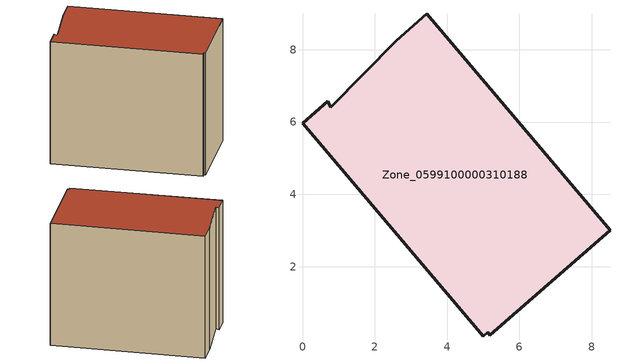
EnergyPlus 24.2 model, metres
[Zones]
Zone_0599100000310188
 floor ground (C_G): 5.12,0.19 5,0.08 0,5.97 0.7,6.58 0.78,6.41 2.59,8.25 3.44,8.99 8.51,3 5.19,0.1 z0
 wall outside (C_F): 8.51,3 3.44,8.99 2.59,8.25 0.78,6.41 0.7,6.58 0,5.97 5,0.08 5.12,0.19 5.19,0.1 8.51,3 z0:6.57
 roof outside (C_R): 5.19,0.1 8.51,3 3.44,8.99 2.59,8.25 0.78,6.41 0.7,6.58 0,5.97 5,0.08 5.12,0.19 z6.57
[BUILDING]
Pand.0599100000310188: North Axis=0; Terrain=City; Loads Convergence Tolerance Value=0.04; Temperature Convergence Tolerance Value=0.4; Solar Distribution=FullExterior; Maximum Number of Warmup Days=25; Minimum Number of Warmup Days=1
[Site:Location]
Rotterdam.The.Hague.AP_ZH_NLD Design_Conditions: Latitude=51.96; Longitude=4.45; Time Zone=1; Elevation=-4.5
[SITE:GROUNDTEMPERATURE:BUILDINGSURFACE]
18, 18, 18, 18, 18, 18, 18, 18, 18, 18, 18, 18
[MATERIAL] Thermal Absorptance=0.9; Solar Absorptance=0.7; Visible Absorptance=0.7
Name | Roughness | Thickness | Conductivity | Density | Specific Heat
G.TI.1946 | MediumSmooth | 0.15 | 1 | 540 | 1210
F.TI.1946 | Rough | 0.3 | 0.857143 | 1920 | 840
R.TI.1946 | MediumRough | 0.2 | 0.1 | 1500 | 1000
[CONSTRUCTION]
C_G: G.TI.1946
C_F: F.TI.1946
C_R: R.TI.1946
[ZONE]
Zone_0599100000310188: Type=1; Multiplier=1; Ceiling Height=Autocalculate; Volume=Autocalculate; Floor Area=autocalculate; Part of Total Floor Area=Yes
[ZONEINFILTRATION:DESIGNFLOWRATE]
Infil_Zone_0599100000310188: Zone or ZoneList or Space or SpaceList=Zone_0599100000310188; Schedule=AlwaysOn; Design Flow Rate Calculation Method=Flow/Area; Flow Rate per Floor Area=0.003; Constant Term Coefficient=1; Temperature Term Coefficient=0; Velocity Term Coefficient=0; Velocity Squared Term Coefficient=0
[HVACTEMPLATE:ZONE:IDEALLOADSAIRSYSTEM]
Zone_0599100000310188: Maximum Heating Supply Air Temperature=50; Minimum Cooling Supply Air Temperature=13; Maximum Heating Supply Air Humidity Ratio=0.0156; Minimum Cooling Supply Air Humidity Ratio=0.0077; Heating Limit=NoLimit; Cooling Limit=NoLimit; Dehumidification Control Type=ConstantSensibleHeatRatio; Cooling Sensible Heat Ratio=0.7; Dehumidification Setpoint=60; Humidification Control Type=None; Humidification Setpoint=30; Outdoor Air Method=None; Outdoor Air Flow Rate per Person=0.00944; Outdoor Air Flow Rate per Zone Floor Area=0; Outdoor Air Flow Rate per Zone=0; Demand Controlled Ventilation Type=None; Outdoor Air Economizer Type=NoEconomizer; Heat Recovery Type=None; Sensible Heat Recovery Effectiveness=0.7; Latent Heat Recovery Effectiveness=0.65
[ZONECONTROL:THERMOSTAT]
ThermostatControl_Zone_0599100000310188: Zone or ZoneList=Zone_0599100000310188; Control Type Schedule=DualSetpointControlType; Control 1=Thermostat_Zone_0599100000310188; Temperature Difference Between Cutout And Setpoint=0
[THERMOSTATSETPOINT:DUALSETPOINT]
Thermostat_Zone_0599100000310188: Heating Setpoint Temperature Schedule=HeatingSetpoint_Zone_0599100000310188; Cooling Setpoint Temperature Schedule=CoolingSetpoint_Zone_0599100000310188
[SCHEDULE:COMPACT]
HeatingSetpoint_Zone_0599100000310188: Through: 12/31, For: AllDays, Until: 24:00, 21
CoolingSetpoint_Zone_0599100000310188: Through: 12/31, For: AllDays, Until: 24:00, 24
DualSetpointControlType: Through: 12/31, For: AllDays, Until: 24:00, 4
AlwaysOn: Through: 12/31, For: AllDays, Until: 24:00, 1
